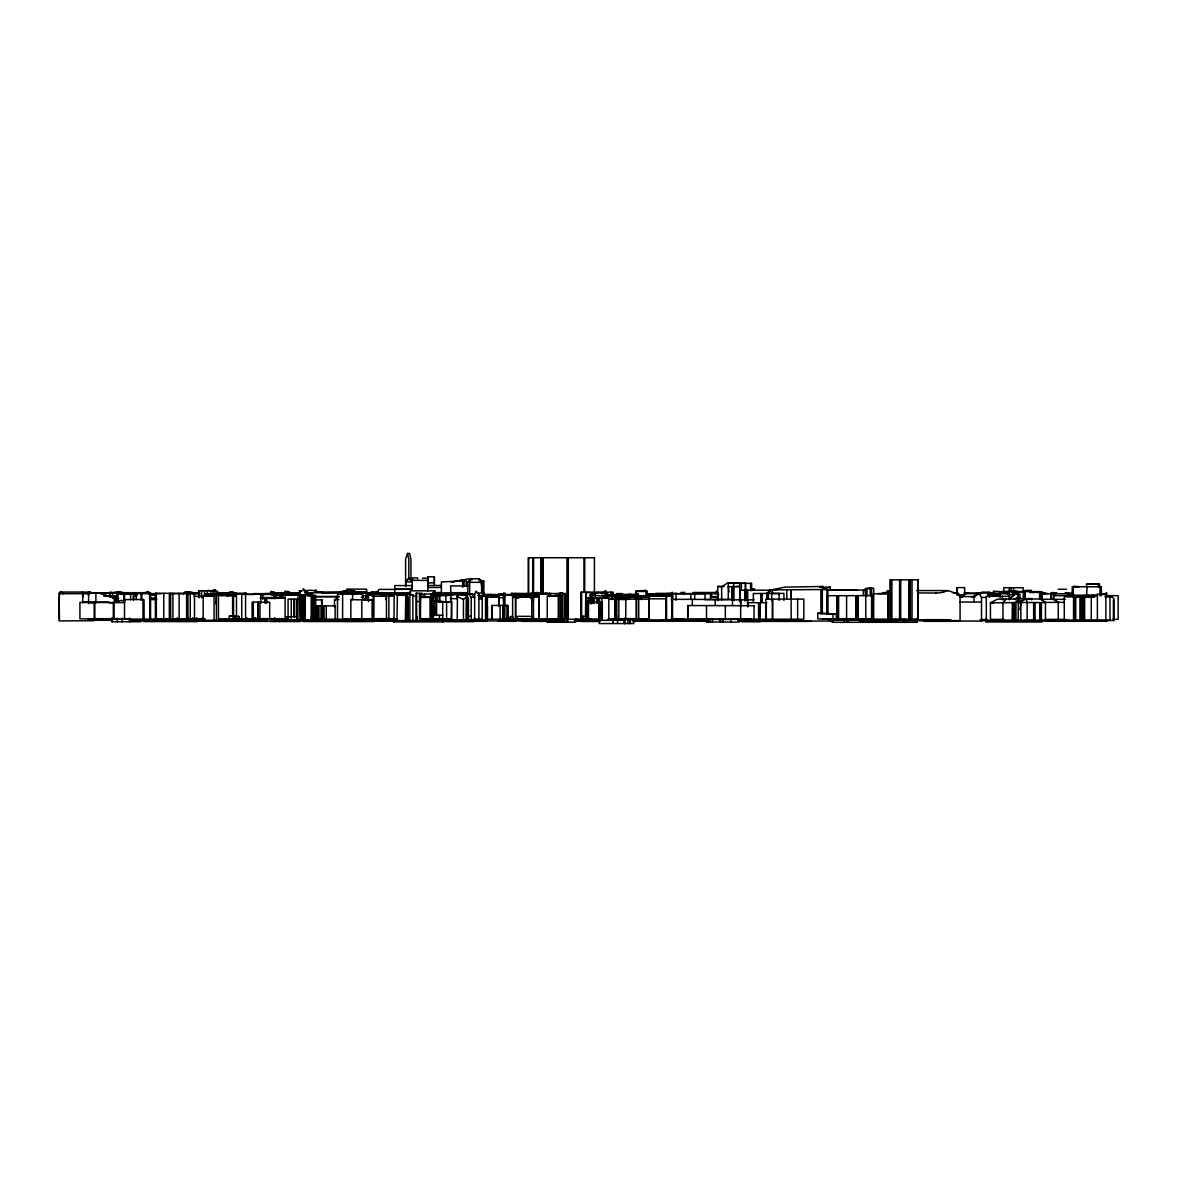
<?xml version="1.0" encoding="UTF-8"?>
<svg xmlns="http://www.w3.org/2000/svg" width="1177" height="1177" viewBox="0 0 1177 1177"><rect width="100%" height="100%" fill="white"/><g stroke="black" fill="none" stroke-linecap="round" stroke-linejoin="round"><path stroke-width="1.5" d="M110.167 596.768L110.123 592.163L110.167 596.768L110.094 593.105M198.751 593.473L198.751 597.151L198.751 590.751L198.839 597.872M412.2 588.721L394.781 589.324L412.185 589.294L412.215 585.587L394.795 585.587L394.781 594.65M434.372 576.804L434.357 582.806L427.869 582.983L427.898 576.804L434.372 576.804L434.357 585.484M499.769 594.164L504.904 594.164M534.358 594.414L534.358 593.635L565.313 593.546L565.122 619.44M512.76 594.62L490.809 594.562L490.765 595.915L499.004 595.797L499.033 594.562L499.004 597.166L487.352 597.166L487.352 619.22L487.484 606.493M672.523 619.911L648.718 619.911L648.807 595.415L666.094 595.415L666.138 596.813M105.974 592.987L110.123 592.958L89.555 592.884M427.884 578.466L427.869 590.854M503.638 601.682L503.668 593.311L504.962 593.311C504.359 596.621 503.02 592.855 498.989 594.871L499.033 593.87L499.107 594.768L502.241 594.973M666.094 595.415L635.3 595.797L635.286 596.636L640.406 596.651M523.353 596.15L512.657 595.503L512.628 597.504L519.44 597.46M435.166 608.288L435.019 615.512L434.946 601.064L435.887 601.064M260.838 603.095L260.838 594.311L234.458 594.238L246.14 594.061L244.272 593.738M490.765 595.915L490.809 594.562L490.765 597.166L490.765 594.429M528.135 597.18L528.179 595.636L539.125 595.694L539.081 597.18L528.135 597.18L528.105 595.591L532.269 598.666M672.126 619.911L672.185 594.988L665.991 594.973L665.814 604.081M684.337 594.105L684.396 592.149L684.381 593.179M82.331 593.017L82.361 591.957L82.39 592.987M531.769 597.754L533.416 598.534L533.446 597.754L531.769 597.754L531.783 598.74L531.783 597.445L524.251 595.989L515.6 598.313L515.585 619.131L515.6 598.313L524.295 595.989M111.756 592.987L111.786 591.957L111.83 592.987L95.778 592.987M672.185 594.988L671.273 600.255M523.353 595.503L523.279 596.974M216.009 603.963L216.421 594.871L205.328 594.4L216.421 594.253L216.421 620.323M671.508 616.468L672.391 619.911L672.464 594.532L672.523 599.387M90.202 593.635L90.276 592.046L60.792 592.046M467.799 593.12L467.799 582.291L471.653 578.76L478.848 578.76L482.673 582.277L481.143 581.247L482.673 580.614L483.188 594.679L484.012 596.136L485.542 596.209L485.542 619.97L424.235 619.97M467.799 582.291L469.726 581.364L469.682 582.335L481.643 582.335L481.643 592.046M305.284 594.576L305.402 592.296L302.989 589.147M539.125 596.165L539.213 594.459L512.76 594.459L512.657 596.15L516.232 596.15M1024.667 598.799L1025.108 591.663L1025.108 598.799M616.13 599.122L614.732 619.131L614.732 598.71M311.493 616.674L311.228 620.205L311.228 595.224L313.597 595.224L313.597 620.205M312.508 602.536L313.023 595.459M464.091 580.349L464.194 581.247L466.519 581.306L466.519 586.573M274.329 598.549L274.638 595.076M278.817 593.929L277.213 593.767M1031.685 599.932L1031.817 598.549L1027.492 598.696M466.519 581.306L466.43 585.543M340.668 592.502L340.771 591.531L343.758 591.531M483.35 594.356L484.012 596.136L483.703 592.531L483.188 593.561M468.005 585.925L450.673 585.925L450.791 592.561M434.078 594.679L457.662 594.679L457.22 598.74L450.261 598.534M665.902 595.665L665.799 619.911M717.896 595.739L718.764 594.679M457.22 620.147L457.441 594.768L467.21 594.929L467.21 620.147M672.244 592.149L672.082 593.532L666.579 593.561M466.048 620.147L466.372 594.768M1019.944 609.657L1020.871 602.624L1015.972 601.329L1015.972 620.191M59.085 598.49L59.468 595.709M616.616 615.497L616.13 619.131L616.13 598.71L618.837 598.71M608.627 596.224L608.921 594.444L606.905 594.444M538.919 594.297L538.86 593.208L538.86 619.22L539.522 615.659M136.738 594.311L120.172 594.311M130.618 594.414L130.618 599.696M93.895 620.75L59.115 620.912L59.306 592.752L59.615 594.547M118.656 593.679L118.848 592.664L150.553 592.722L150.553 618.999M149.111 593.914L149.347 592.664M82.728 597.327L82.876 592.752L83.126 594.15M980.927 593.752L981.647 592.119L989.195 592.178L989.533 597.401L986.959 593.046L963.978 593.09M416.57 620.588L417.364 617.072M590.56 595.974L590.324 592.575L585.808 592.575L585.455 620.323L625.208 620.323M385.629 599.696L386.468 596.18L381.054 594.459L368.416 594.459L368.416 601.506M634.477 595.724L637.61 595.724L638.081 593.723L635.86 593.649M464.076 586.337L464.091 580.864L455.676 581.07M366.032 598.946L367.195 594.782L367.562 598.519M614.644 597.004L617.778 596.474L614.644 597.004L615.233 600.564M109.255 602.918L113.124 602.653M436.961 620.632L396.987 620.588L397.399 593.973L405.771 593.973L406.3 594.782L406.433 620.588M405.359 620.588L405.771 593.973M410.935 580.879L410.935 559.281L409.611 553.455L407.492 553.455L405.609 559.031L405.609 586.632M630.328 595.135L636.698 594.326M622.427 599.24L622.427 595.768L622.574 599.255L624.222 596.813L623.589 599.019M474.64 619.926L474.64 594.253L476.067 591.178L478.907 594.326L478.907 619.19M188.452 592.443L190.483 592.443M478.848 578.76L480.79 580.187L478.995 580.717M484.527 595.003L485.542 596.209M366.076 596.415L364.532 599.358L367.327 599.358M370.166 593.649L371.123 591.854L378.332 591.854M715.999 592.943L716.984 591.178L713.939 593.193M407.978 594.694L410.346 590.854L434.696 590.854L436.02 595.533M432.342 594.694L434.696 590.854M222.556 594.988L223.968 592.781L230.177 594.694L235.606 594.709M335.71 599.667L336.254 598.843L334.518 599.667L334.518 606.729M632.137 596.327L634.506 597.372L634.403 596.327C627.503 597.077 623.957 594.091 621.324 599.24M649.763 594.871L647.188 596.003L647.188 591.428L645.952 590.457L636.345 590.854L635.977 594.473M621.324 599.225L623.633 596.651M1065.288 599.343L1040.939 599.255L1045.456 602.403L1045.456 620.191L1002.981 620.191L1002.981 602.668L1005.938 599.019L1018.914 599.019L1021.813 602.521M1013.441 620.191L1013.471 602.609L1015.972 602.653L1018.914 599.019M1040.586 594.4L1041.719 592.987L1045.279 592.987M961.844 597.578L965.052 593.664M1013.471 602.609L1002.981 602.668M1052.444 592.34L1054.195 592.987L1053.562 593.738L1056.446 592.825M375.08 594.253L379.259 589.412L394.957 589.412M611.113 595.106L611.981 597.887M605.493 590.633L601.977 593.664L603.683 592.561M183.112 593.914L185.113 591.781L188.806 591.781M511.642 618.528L512.598 618.602C514.481 614.953 508.655 616.012 510.053 619.146M649.542 597.357L638.317 597.342L641.318 599.049L635.315 599.049L638.302 595.945L641.906 599.682L638.317 595.93M766.874 598.931L766.874 593.326L770.302 589.765L771.877 589.765L772.803 593.399M766.874 593.326L768.346 593.282L771.877 589.765M629.371 598.416L632.343 595.474L635.345 598.416L632.343 595.474L629.371 598.696M635.315 599.049L635.3 595.797L640.406 596.386M1010.352 598.107L1016.56 592.281L1018.87 596.989L1018.105 596.989L1018.12 591.737L1014.559 591.325L1014.559 594.429M240.976 594.311L254.232 594.517M1086.577 596.386L1087.048 586.779M468.829 581.364L471.653 578.76M989.21 593.605L992.343 593.473M1017.266 592.281L1009.175 599.225M667.344 596.621L669.742 594.503L672.391 595.165L672.405 619.911M234.12 594.606L232.84 595.312M1017.693 594.429L1019.959 594.194L1019.959 597.666M558.06 595.856L559.34 594.871L560.885 595.959L560.885 619.617M205.328 594.4L203.165 596.239L203.165 620.323L229.147 620.323M193.808 596.312L214.067 596.239L216.421 594.253M560.649 595.959L562.223 595.959L562.223 619.617L547.246 619.617L547.246 595.9L560.649 595.856L558.266 595.959M635.668 595.003L636.345 590.854M611.334 595.694L613.452 593.958L614.32 594.841M463.458 620.147L463.458 599.417L466.048 597.298M633.947 595.135L636.595 592.987M631.328 594.326L628.135 594.385M87.083 593.532L90.07 591.619L87.157 593.87M558.06 595.959L561.385 595.356M1083.178 620.176L1083.178 597.254L1085.062 595.93L1088.239 596.651L1086.606 596.665M557.412 595.959L559.34 594.871M482.349 587.323L483.026 580.938L483.85 581.423L483.85 594.65M395.398 588.868L394.781 589.294L412.2 589.294L412.244 577.951L417.732 577.951L417.703 578.878M736.773 583.321L738.067 583.321M721.648 586.94L727.783 582.762L737.582 582.762M634.506 597.372L632.623 596.445L633.653 596.886M1017.163 594.885L1017.973 594.429M1013.735 599.387L1016.825 597.754L1020.209 597.754L1022.975 600.049M565.122 596.459L566.77 596.724L566.77 619.44M1091.285 620.176L1091.285 597.254L1097.376 594.326L1105.865 594.356L1105.865 620.176M1018.546 601.329L1018.546 602.477L1025.976 598.99L1041.042 598.99L1045.456 602.653L1035.024 602.55L1035.069 620.191M279.596 598.284L279.537 594.826L282.863 594.812L282.863 598.254L277.919 598.269M282.863 594.812L298.031 594.929L297.913 620.205L315.642 620.205L315.642 595.459L303.21 595.459M260.161 598.004L279.596 598.137L274.359 597.548L274.359 594.826L275.624 594.238M635.609 596.901L634.02 596.93L635.124 596.489M314.671 590.427L316.024 590.295M974.63 595.915L978.013 594.503M522.161 597.43L528.208 596.342L532.254 598.887M649.115 595.989L649.042 594.532L648.983 595.945L666.594 596.106L672.391 595.165L669.742 594.503M227.22 596.195L228.426 596.165M382.613 595.547L385.718 594.356L399.974 594.356M994.212 592.87L991.417 593.929M1086.577 586.779L1086.577 584.248L1099.377 583.836L1099.392 587.411M1109.985 597.504L1111.941 596.783L1114.001 598.931L1114.001 620.5L1075.307 620.5M827.828 613.732L827.828 590.207L857.091 590.089M1003.187 591.31L1002.363 591.663M1086.577 584.248L1099.377 583.836M290.704 593.767L291.999 593.296M141.755 593.649L148.655 591.369L148.434 592.722M943.468 592.016L947.823 590.574L960.079 594.694L960.079 621.029M295.044 593.767L298.105 592.767M297.134 593.708L300.341 592.649M463.061 594.267L461.502 594.311M447.922 594.488L448.849 594.208M296.633 619.823L296.633 599.696L298.046 599.284M224.13 593.944L231.663 591.84L236.695 593.546M224.101 593.87L231.663 591.84M629.592 596.253L616.719 597.18M631.917 596.253L635.757 596.165M999.979 592.458L1002.054 591.781L993.388 591.163L993.388 594.606M830.315 587.191L820.899 589.545L771.376 589.927L784.809 587.146L823.135 586.455L819.619 587.132L830.315 587.191L830.315 590.56M153.716 594.62L154.849 594.429M398.738 594.503L397.311 594.856L402.372 594.503M1083.62 602.536L1083.178 597.254L1085.062 596.783L1064.288 596.783L1064.288 620.176L1109.985 620.176M622.015 596.136L622.927 595.9M368.416 594.459L373.153 596.312L386.468 596.18L386.468 619.102M751.573 589.795L754.604 589.074L751.647 589.486M1008.895 591.928L1012.073 591.178L1014.986 594.694L1014 594.694M602.815 597.931L601.977 598.122M591.943 596.224L591.943 593.605L597.092 592.472M592.517 593.885L598.696 592.472M593.885 593.649L600.241 592.546L605.302 593.561L600.182 592.884M483.835 594.885L489.485 594.885L482.732 594.223M990.622 593.031L1009.528 594.017L1009.528 599.373M865.389 595.268L865.389 588.677L870.347 588.338L870.347 595.518M991.622 595.135C1015.648 593.649 983.825 595.665 989.71 594.841M451.306 582.1L453.778 581.6M438.079 602.035L451.615 601.609L451.615 618.925L419.63 618.984L419.512 594.709L431.547 593.679M460.795 595.076L464.738 594.944M278.537 597.842L281.332 597.548L281.332 594.885M84.582 593.87L89.172 593.12L83.126 593.296M133.354 599.814L133.384 596.224L136.738 595.724L136.738 592.678L136.017 599.402M281.332 597.548L279.346 597.842M462.561 594.9L465.342 594.37M715.204 593.679L718.161 593.37M530.695 593.752L537.624 592.443L542.656 593.855M558.81 593.679L562.371 593.017L566.005 596.003M95.219 593.252L98.927 593.12M616.174 594.973L620.823 594.12L624.016 594.826M555.294 593.899L562.371 593.017M941.497 592.487L939.555 592.781A5.679 0.794 -5.5 0 1 936.156 593.017M104.017 596.268L107.548 595.665L110.741 597.063M228.662 594.988L230.177 594.988M268.621 594.341L270.224 594.076M453.366 581.732L469.505 578.804L472.36 579.717M531.092 621.353L534.608 620.75M968.509 593.12L965.052 593.664L978.013 593.62L977.19 593.12L974.63 597.21L971.511 596.827M591.575 619.308L587.029 619.308L587.029 600.8L589.957 600.388M618.955 596.327L619.793 596.327M587.22 600.814L587.411 620.323M113.786 592.355L118.892 591.619L128.396 593.767L138.945 593.134M218.039 594.959C219.878 590.722 215.832 593.591 216.539 590.751L198.692 590.751M1023.225 591.457L1025.108 591.31L1018.12 591.928L1021.489 591.663M457.632 580.894L463.635 579.937M434.225 595.856L450.879 595.312L450.879 602.227M586.175 620.323L586.175 597.636L590.751 598.549M729.122 591.913L728.283 586.661L739.656 586.499L732.491 586.661L732.477 604.831M1053.621 599.446L1053.621 595.812L1093.816 595.018M1095.669 595.503L1082.34 596.15M1080.192 596.15L1073.91 596.121M523.824 596.651L528.017 596.71M608.803 620.397L608.803 597.71L598.681 598.46L598.681 603.948M1038.379 592.149L1030.316 592.149L1033.627 592.178M599.181 598.431L599.755 603.521M59.056 597.578L59.468 619.102M616.822 596.327L619.793 596.121M616.63 596.18L624.134 596.18M632.108 596.724L632.917 596.68M430.708 596.974L430.708 594.885L435.328 594.591L435.328 601.064M430.708 594.885L435.696 594.591L435.696 601.064M459.618 594.341L471.609 593.811L474.64 597.372L471.212 597.327L468.211 593.811L471.609 593.811M444.597 602.05L451.615 601.609M603.772 597.681L601.785 598.122L601.844 620.191M464.076 580.952L462.664 582.027L462.664 587.367M276.889 594.297L283.171 593.944L262.765 593.914L260.588 594.753L274.638 593.899L274.638 598.549M533.49 594.164L534.52 594.105M991.814 593.164L994.153 593.532L990.622 593.532M593.899 598.225L593.899 603.345L593.752 598.225L608.818 598.019M605.758 598.166L608.465 598.034M407.448 593.017L410.714 592.884M276.86 593.782L274.373 593.767M353.968 592.09L366.65 591.796L366.635 589.133L346.626 589.133L346.626 591.766M466.578 581.732L469.814 581.659M107.548 595.665L104.017 595.753L112.374 595.665L112.345 597.063L114.757 597.769L114.596 596.209M315.024 591.369L323.381 592.62L316.083 591.295M227.087 595.253L232.06 595.135M207.417 590.516L210.006 590.471M1023.151 591.59L1023.151 587.706L1003.819 587.706L1003.834 591.663L1009.292 591.545L1009.292 587.706M559.001 594.841L559.943 595.327M1083.178 597.254L1084.811 598.004M218.039 592.105L214.95 589.927L213.096 589.957L213.096 594.311M461.928 594.973L467.21 594.929M1050.826 599.064L1050.826 593.34L1056.475 593.385M274.359 594.826L279.537 594.826M407.801 620.588L407.933 597.063L408.095 620.588M271.563 593.767L271.004 593.797M607.332 596.312L607.332 592.781L606.994 596.312M1000.582 592.546L1004.172 592.546M431.326 597.283C406.786 598.063 426.604 596.092 433.386 597.283L431.032 597.239L431.326 618.984M611.981 596.459L617.616 597.033M974.041 601.903L974.041 595.709L978.94 593.046L981.515 597.43L986.326 597.416M483.188 586.146L481.643 586.117L481.57 581.247M271.181 595.047L271.181 591.516L274.109 592.311L274.109 595.297M530.636 593.252L551.469 593.546M205.328 594.797L215.921 594.282M670.552 595.93L672.391 595.915M478.907 598.946L482.232 598.946L479.583 596.106M648.718 598.828L665.799 598.813L665.991 594.973M594.547 557.736L528.282 557.736L528.282 593.958M422.499 578.187L427.913 578.187M410.052 580.011L413.127 580.011M427.854 580.379L412.185 580.379L412.244 578.878M483.85 581.423L481.893 581.423L482.673 582.277M727.783 582.762L745.203 583.174L745.203 590.192M743.746 583.321L751.647 583.321L751.647 590.648M427.869 585.484L441.478 585.484M717.779 600.55L717.779 586.44L724.105 586.44M1078.956 586.602L1073.306 586.484L1078.956 586.764M427.869 587.455L441.404 587.455M869.097 588.235L873.702 588.235L873.702 619.161M865.389 588.677L870.656 588.338L870.656 595.591M1058.138 589.25L1066.48 589.25M775.805 590.192L740.171 590.192L740.171 600.697M827.828 590.207L865.551 590.089M1025.461 590.368L1031.538 590.368M916.662 590.574L947.823 590.574M343.493 592.767L343.493 590.883L347.715 590.869M1008.233 591.545L1013.574 591.516L1011.087 591.516L1011.087 587.706M271.181 591.516L274.109 592.311M635.668 591.428L647.188 591.428M1014.559 591.325L1019.576 591.899L1014.957 591.325M352.997 591.766L361.324 591.766L353.968 591.781M365.282 591.693L366.738 591.693M999.258 591.751L1009.292 591.545M1021.621 591.663L1017.031 591.442M1024.534 591.59L1042.101 591.663L1042.101 598.799M188.85 592.002L192.763 592.443M316.863 592.06L343.772 592.149M343.713 592.414L322.13 592.767M692.988 592.517L714.071 592.517M432.93 592.546L441.404 592.546M450.673 592.693L466.151 592.693M604.213 593.561L604.213 592.634L604.64 593.561M605.817 592.693L605.875 596.239L605.611 590.648M883.441 592.59L890.165 592.59M141.049 592.899L136.017 592.664M216.906 592.781L223.968 592.781M274.3 592.87L284.687 592.87M288.159 592.87L300.282 592.87M309.904 592.767L407.448 592.825M434.284 592.855L466.195 592.855M953.326 592.987L958.196 592.987M89.437 592.987L93.866 592.987M124.497 619.014L124.527 594.547L117.053 592.193L117.156 598.49L117.156 593.267L110.167 593.296M234.473 593.237L246.523 593.237M422.102 593.208L416.084 593.208L416.084 620.588M882.25 593.208L891.063 593.208M989.313 593.252L994.212 593.252M199.634 593.414L155.393 593.296L155.393 618.94L205.063 618.94M271.019 593.296L262.736 593.767L262.765 599.358M274.521 593.296L293.441 593.296M511.098 593.252L545.657 593.914M547.702 593.488L545.407 593.252M603.58 593.443L601.977 593.664M655.604 593.37L676.142 593.37M988.93 593.473L993.373 593.296M1041.351 593.443L1047.971 593.443M1051.973 593.296L1057.329 593.296M1065.391 593.267L1072.556 593.267M59.115 593.694L82.699 593.694M127.322 593.664L161.352 593.679M170.209 593.649L199.766 593.679M253.541 593.62L285.334 593.738M288.806 593.664L293.985 593.929M365.959 593.605L387.468 593.576M407.933 597.063L406.433 594.782L401.416 593.723L412.862 594.782L412.862 620.588M458.236 593.605L451.924 593.605L452.586 595.047M524.971 593.664L528.502 593.664M676.039 593.591L705.126 593.591M713.35 593.649L718.411 593.649M771.215 593.517L778.924 593.532M877.983 593.517L888.65 593.517M989.136 593.561L992.211 593.591M1068.098 593.694L1041.159 593.87M230.427 593.914L246.096 593.914M458.294 593.899L462.62 594.253L457.441 594.208M648.321 593.767L711.747 593.738M872.525 593.782L887.958 593.782L887.958 619.161L822.326 619.176M276.727 594.017L278.655 594.017M453.16 594.208L444.597 594.208L445.421 594.444M1041.836 593.782L1045.132 593.782M1069.275 594.179L1067.657 594.017L1073.615 594.017M1100.613 594.002L1105.615 594.002L1106.38 592.531L1107.116 594.179M149.935 594.282L156.173 594.297M225.646 594.473L207.02 594.488L218.893 594.488L221.997 595.547L221.997 594.282M452.63 594.282L444.112 594.282L444.597 595.15M457.735 594.282L474.64 594.253M490.971 594.429L487.572 594.429L487.572 597.416M505.33 594.429L502.358 594.503M1017.163 594.429L1018.12 594.429M118.024 601.844L118.024 593.237L124.527 594.547M149.906 594.665L155.879 594.488M419.512 594.709L423.617 594.709M956.71 594.694L960.079 594.694M1008.262 594.665L1012.735 594.665L1012.735 595.871M149.199 594.797L156.526 594.797M412.862 594.782L401.416 593.723M482.629 594.723L490.059 594.723M505.58 594.856L509.729 594.856M520.146 594.841L533.078 594.841M606.758 594.738L611.437 594.738M614.1 594.929L616.998 594.929L617.616 596.445M957.975 594.885L962.801 594.885M230.677 595.135L235.944 595.135M610.878 595.018L616.925 594.973M286.938 618.955L218.451 618.822L218.451 595.327L236.474 595.709L236.474 617.042M304.24 595.341L299.9 595.341L300.709 614.88M396.987 595.297L405.359 595.297M436.461 595.312L450.879 595.312M590.177 603.845L590.177 595.238L591.575 595.238L591.575 603.845M602.477 595.636L606.743 595.974L602.874 595.974M1068.422 595.68L1097.111 595.68M1105.394 595.68L1118.15 595.68L1118.15 619.352L1112.692 619.352M201.517 595.93L204.71 595.915M236.474 595.709L218.451 595.327M362.163 595.886L368.018 595.886M381.392 595.886L384.276 595.886M412.862 595.974L416.57 595.974M617.778 595.9L603.477 596.003M619.396 595.827L633.829 595.812M672.126 595.797L666.491 595.797L666.609 619.911M392.75 596.136L381.054 596.136L386.468 596.18M562.223 595.959L548.114 595.9M1068.422 595.974L1087.004 595.974M115.537 596.209L116.788 596.209L116.788 601.432M477.862 595.547L485.542 596.342L479.701 595.282M528.208 596.342L528.841 596.871M616.704 596.327L621.971 596.327M1094.728 596.386L1084.503 596.386L1084.503 620.176M1105.865 596.386L1109.985 596.386L1109.985 620.5M315.407 596.474L339.285 596.474M665.799 596.68L666.609 596.68M710.54 596.562L718.456 596.562M974.041 596.621L959.417 596.607L962.506 597.21M1076.97 596.665L1094.419 596.665M314.465 596.739L338.932 596.739M623.119 596.724L635.345 596.857M1086.606 596.783L1094.478 596.783M1104.953 596.783L1111.941 596.783M421.469 596.974L435.328 596.974M488.278 597.416L485.969 597.416L485.969 619.22L565.313 619.22M617.307 597.21L635.86 597.313M1075.013 597.269L1081.722 597.269L1073.556 596.886L1075.013 597.269L1075.013 620.176M1091.285 597.254L1094.389 597.254M262.765 597.548L274.359 597.548M285.128 597.784L264.899 597.784L264.899 603.08M503.682 597.739L499.195 597.739L499.225 604.89M149.361 598.107L155.938 598.107M591.545 597.99L603.051 597.99L594.326 598.225L594.326 603.345M115.67 598.254L118.7 598.254M611.584 598.696L630.136 598.696M608.803 599.122L630.136 599.019M115.331 599.211L118.421 599.211M298.119 599.181L288.085 599.181L288.085 618.102M649.115 599.137L625.767 599.137L625.767 619.131M672.42 599.358L692.385 599.358M717.779 599.314L717.19 596.562M124.497 599.579L143.829 599.579L143.829 619.014M149.494 599.593L156.791 599.593M350.849 618.852L350.849 599.579L372.109 600.211L372.109 618.852L342.61 618.911M732.58 599.431L692.297 599.417L692.297 604.816M296.633 599.696L297.913 599.696M334.518 599.667L338.932 599.667M704.876 599.652L729.549 599.652M730.917 599.843L754.192 599.843M314.95 599.902L321.939 599.902L321.968 619.087M362.457 600.211L372.109 600.211M1019.311 601.02L1022.475 601.02M436.608 615.542L436.608 601.212M416.658 601.506L420.101 601.506M586.882 620.323L586.749 601.432L588.323 601.638M960.079 602.021L981.515 602.021M82.478 602.109L109.255 602.109M1050.826 593.34L1053.4 593.855L1053.4 599.314L1058.241 602.359L1063.993 602.359M89.893 602.742L93.204 602.742M766.933 602.712L747.542 602.712L747.542 606.376M1020.871 620.191L1020.871 602.624L1018.546 602.477L1035.024 602.55M1045.456 602.403L1058.241 602.389L1053.636 599.255M754.148 605.743L687.692 605.537L687.692 619.426L729.549 619.455M314.95 605.92L335.136 605.861L335.136 619.087M817.721 613.276L836.406 613.997L836.406 618.925L817.721 618.925L817.721 613.276L836.406 613.997M433.386 615.277L442.714 615.277M229.338 618.925L229.338 616.174L239.122 616.483L239.122 618.925M467.96 616.321L471.212 616.321M581.188 616.336L585.455 616.307M297.266 616.748L285.687 616.748L285.687 619.823L308.33 619.823M92.733 618.661L112.521 618.734M260.132 618.675L282.863 618.675M378.773 618.646L389.101 618.646M130.206 618.984L79.918 618.837L79.918 602.462L114.051 602.536L114.051 618.911M616.292 618.867L640.038 618.94M88.452 619.073L204.46 619.19M229.692 619.161L254.32 619.161M314.097 619.19L362.163 619.22M368.416 619.102L397.238 619.073M421.469 619.117L446.598 619.117L446.598 601.933L434.431 600.903M473.478 619.087L482.232 619.19M608.803 619.205L649.542 619.205M670.919 619.176L803.817 619.205L803.817 599.122L765.859 599.122L765.859 619.205M93.572 619.47L118.024 619.264M348.039 619.249L397.443 619.352M532.21 619.337L585.808 619.264M607.759 619.308L649.307 619.264M672.052 619.249L684.146 619.249M730.917 619.308L745.968 619.308M827.402 619.308L871.98 619.308L871.98 595.636L827.402 595.694L827.402 613.85M1003.952 619.396L990.431 619.396L990.431 602.756L997.596 599.137L1005.938 599.137L1002.981 602.815L990.431 602.756L993.403 602.756M1045.338 619.411L1065.214 619.396M95.308 619.529L96.426 619.529M107.99 619.588L113.036 619.588M385.6 619.72L389.307 619.72M394.766 619.499L397.355 619.499M431.385 619.499L450.879 619.499M499.519 619.543L534.52 619.543M574.214 619.529L585.734 619.558M621.324 619.617L637.331 619.617M829.064 619.646L854.075 619.646M925.696 619.69L946.808 619.69M980.544 619.543L987.797 619.69M88.172 619.808L100.236 619.808M380.73 619.896L393.971 619.896M597.519 619.808L599.858 619.808M696.607 619.97L708.127 619.97M737.994 619.941L772.2 619.941M828.77 619.896L899.316 619.735M920.738 619.779L924.416 619.779M944.954 619.764L950.074 619.764M981.78 619.764L983.133 619.764M88.849 620.147L112.389 620.147M147.728 620.176L177.992 620.176M379.171 620.132L387.13 620.132M427.472 620.073L471.212 620.147L471.212 597.327M502.8 620.176L533.078 620.176M574.744 619.999L589.618 619.999M590.545 620.191L602.315 620.191L602.315 602.153L588.471 602.315L588.471 619.014L600.829 619.014L600.829 602.315M633.123 620.073L651.043 620.073M737.714 620.044L742.981 620.044M747.13 620.073L755.575 620.073M766.286 619.985L771.2 619.985M828.593 620.132L950.839 620.132M980.22 620.117L987.68 620.117M129.132 620.367L148.081 620.367M168.694 620.353L179.095 620.353M379.259 620.456L393.515 620.456M442.287 620.456L481.599 620.338M504.609 620.294L513.275 620.294M661.18 620.382L706.538 620.382M737.861 620.22L742.378 620.22M759.136 620.279L772.274 620.279M916.986 620.382L924.754 620.382M931.654 620.235L950.854 620.235M981.618 620.397L987.65 620.308M1024.52 620.456L1033.803 620.456M1054.518 620.367L1068.966 620.367M159.101 620.5L178.301 620.5M210.874 620.676L240.079 620.676M574.405 620.47L589.147 620.47M595.062 620.47L600.167 620.47M684.146 620.544L707.348 620.544M746.807 620.544L794.872 620.544M830.006 620.559L833.596 620.559M858.945 620.706L960.079 620.617M980.912 620.544L1009.395 620.691M1040.218 620.588L1057.387 620.588M140.24 620.897L168.855 620.897M174.034 620.912L228.485 620.941M276.683 620.882L387.954 620.809M480.496 620.912L515.644 620.912M545.716 620.809L564.298 620.809M574.788 620.956L597.519 620.956M632.991 620.912L693.312 620.956M738.935 620.956L762.622 620.956M934.965 620.735L949.751 620.735M988.268 620.809L1081.545 620.735M199.443 621.029L286.938 621.132M348.98 620.956L374.801 620.956M377.228 621.059L399.68 621.059M498.224 620.956L548.644 621M577.745 621.147L598.328 621.147M646.114 621.132L707.348 621.103M771.376 621.059L830.315 621.059M949.971 621.029L981.515 621.029L981.515 597.43M993.859 620.985L1033.627 620.985M1067.657 621.118L1107.116 621.118M211.286 621.294L177.462 621.294L177.462 617.748M220.923 621.279L267.414 621.397M342.831 621.309L365.679 621.309M446.201 621.294L487.396 621.294M507.773 621.338L515.673 621.25L515.673 620.5M521.617 621.353L567.667 621.353L567.667 617.822M632.961 621.294L708.054 621.25M739.097 621.382L811.453 621.382M924.019 621.338L951.81 621.338M1047.192 621.294L1082.31 621.294M143.726 621.574L197.353 621.559M270.254 621.559L300.282 621.559M303.225 621.53L374.433 621.53M442.405 621.618L473.698 621.618M581.379 621.5L599.99 621.5M742.143 621.647L760.651 621.647M140.563 621.75L111.741 621.75L111.741 618.116M443.14 621.883L393.442 621.883L393.442 618.469M546.908 622.147L575.788 622.147L575.788 618.616M1042.101 621.971L985.752 621.971L985.752 618.572M990.151 593.149L991.52 593.164M591.943 593.605L593.164 593.605M491.971 594.65L503.815 594.782M227.19 594.694L230.177 594.694M524.971 596.165L528.179 596.165M635.33 597.342L636.963 597.342M229.338 616.174L239.122 616.483M621.765 593.62L616.439 593.591L616.674 595.415M298.031 594.929L266.649 594.297L272.902 593.944L275.035 595.224M634.182 596.93L635.345 596.93L635.286 595.842M483.026 580.938L481.687 580.938L482.364 581.423M917.604 592.899L936.201 593.031M406.3 594.782L399.709 593.797M217.289 594.944L220.79 594.973M223.409 594.9L225.41 594.915L224.116 594.282M216.421 594.871L221.997 595.547M1053.4 593.855L1056.343 593.885L1053.327 593.326M1015.972 601.329L1020.871 602.624M477.126 592.987L484.012 593.09M218.319 594.473L227.279 594.606M1003.834 591.663L1009.292 591.796M301.783 590.883L299.09 590.869L300.547 591.119A8.371 0.765 -8.9 0 0 301.915 591.045M601.888 598.225L603.345 598.269M654.147 595.974L655.471 596.106L648.91 595.459L648.836 598.446M343.493 590.869L354.865 591.119L354.865 594.164M531.798 600.491L533.475 600.55L533.446 597.754M300.929 595.341L304.24 595.459L303.21 620.205L303.21 595.341M618.955 596.253L620.735 596.327M614.394 595.871L617.557 596.018M611.584 599.049L626.797 599.696M1085.459 595.385L1087.989 595.488M258.734 593.738L260.043 593.797M681.012 592.399L683.969 592.546L683.969 593.958M467.21 598.225L468.461 598.284L468.461 620.147M436.446 601.212L446.598 601.933M1029.89 592.472L1034.333 592.605M604.213 592.634L607.332 592.781M590.177 595.238L603.904 596.033M350.849 599.579L352.585 599.682M717.779 586.44L721.648 586.735L721.648 599.77M507.758 594.576L511.348 594.856M285.908 591.487L289.204 591.751L289.233 593.296M285.099 591.413L285.099 593.296L285.069 591.413L289.233 591.751M511.715 619.058L509.097 618.308L509.111 619.146M716.764 597.386L711.467 596.871L711.732 593.179L711.747 594.017M361.28 597.225L362.678 597.43M380.818 593.738L376.287 593.002M462.767 580.967L441.375 581.953L441.375 594.473M348.966 590.104L354.865 591.119L350.658 591.119L350.658 592.767M1065.362 592.693L1071.953 593.885M430.017 597.283L430.061 618.984M198.133 593.061L187.172 592.443L194.573 593.826M409.876 594.782L409.876 620.588M458.442 594.973L457.441 594.768M611.996 594.12L620.058 595.9L620.058 594.429L633.829 594.429L637.61 595.724M1004.422 592.62L1009.528 594.017M135.796 593.826L123.57 593.738L118.892 591.619M98.839 593.12L114.757 597.769L114.596 596.033M625.267 598.931L624.222 596.813M1087.077 596.386L1087.828 596.386M231.56 591.84L237.96 594.061M457.22 596.68L463.458 599.417M303.372 588.971L312.199 595.797M1008.233 591.178L1009.057 591.545M305.402 592.296L311.228 596.003M1073.91 595.165L1075.366 596.136M559.59 595.327L560.473 595.959M63.499 593.811L60.086 591.693L62.558 593.488M304.99 592.134L309.992 595.974M1041.395 602.609L1041.439 620.191M559.09 595.341L559.855 595.959L559.855 619.617M1016.825 597.754L1021.445 601.565M615.556 596.474L618.043 597.798L617.778 596.474M246.17 594.061L245.228 593.193L244.272 594.061L245.213 593.208L246.14 594.061M479.436 579.025L481.82 581.335M361.207 592.767L361.207 594.282L360.177 592.767M366.606 592.767L366.606 594.297L365.591 593.193L360.177 593.193L361.207 594.297M366.606 594.297L365.591 592.767M549.541 596.739L549.541 593.208L550.145 593.988M411.17 580.57L409.007 577.951L405.727 581.894L412.215 581.894L408.993 577.936L405.815 581.894L405.727 585.587M466.386 595.665L468.461 598.284M436.579 593.826L435.019 594.297L436.078 595.621M989.195 592.178L990.931 595.297M461.134 594.282L461.605 595.15M716.852 591.178L717.926 593.149M481.143 581.247L481.643 582.335M533.49 593.826L534.005 595.106M592.664 596.504L591.119 595.047L591.663 596.504M623.472 596.813L624.251 598.887M1025.976 598.99L1027.138 602.477L1027.138 620.191M1099.877 586.676L1099.038 583.88L1099.038 587.411M534.358 593.635L534.417 594.591M722.31 618.572L723.193 622.044L723.193 618.572M638.081 593.723L638.537 595.606M407.492 553.455L408.816 559.281L408.816 579.334M1012.073 591.178L1012.735 594.694M719.853 618.572L720.486 622.044L720.486 618.631M270.18 598.431L269.268 598.431L279.817 598.269M865.816 593.208L865.389 589.751L863.344 590.192L863.344 595.621M629.96 620.058L630.372 623.545L630.372 618.278M503.668 593.311L503.844 594.65M1050.826 593.546L1051.164 596.974M481.143 580.614L481.643 586.117M645.952 590.457L646.026 596.798M585.808 592.575L586.175 597.636M504.139 605.184L503.609 596.415L504.962 596.401L504.962 593.311M538.934 594.4L538.934 619.22M916.765 619.073L917.03 622.295M766.874 593.532L767.021 598.931M862.152 619.176L862.197 622.295L862.211 619.028M427.898 576.804L427.898 578.863M1113.413 599.946L1113.413 620.5M1101.569 595.444L1101.128 586.646L1101.128 595.694M1100.039 595.783L1100.039 586.779L1072.247 586.764L1072.247 595.68M1098.259 584.248L1098.259 586.779M1097.376 594.326L1097.376 620.176M1088.239 596.386L1088.328 597.489M1084.37 597.239L1084.37 620.176M1081.575 597.107L1081.722 620.176M1080.589 597.283L1080.589 620.176M1080.103 597.283L1080.103 620.176M1075.763 597.283L1075.763 620.176M1073.556 596.783L1073.556 620.176M1073.277 586.779L1073.277 595.783M1068.745 594.017L1068.745 596.636M1058.241 602.359L1058.241 619.411M1041.792 593.546L1041.792 599.064M1040.1 602.639L1040.1 620.191M1040.071 591.663L1040.071 598.799M1040.041 602.595L1040.041 620.191M1039.6 591.663L1039.6 598.799M1037.643 592.605L1036.657 592.605M1033.715 602.58L1033.715 620.191L1033.671 602.536M1023.24 591.31L1023.24 600.329M1018.252 602.595L1018.252 620.191M1017.973 594.194L1017.973 598.107M1014.898 620.191L1014.868 602.609L1014.809 620.191M1013.824 602.609L1013.78 620.191M1013.574 587.706L1013.574 594.429M1012.323 602.609L1012.146 620.191M1009.395 599.814L1009.395 596.327L986.297 596.327L986.297 620.691M1002.539 596.327L1002.539 599.814M1000.097 594.017L1000.097 597.592M964.625 594.826L964.684 587.603L957.092 587.603L957.092 594.606M957.269 587.603L957.269 593.017M917.957 579.805L917.957 619.117M917.251 619.073L917.251 622.295L832.139 622.295L832.139 618.881M916.589 619.028L916.662 622.295M912.028 579.805L912.028 619.117M910.351 579.805L910.351 619.117M909.453 579.805L909.453 619.117M908.982 579.805L908.982 619.117M904.142 619.028L904.171 622.295M900.699 579.805L900.699 619.117M899.772 579.805L899.772 619.117M899.581 579.805L899.581 619.117M895.373 619.234L895.373 622.295M891.916 579.805L891.916 619.117M891.636 619.808L891.636 620.794L870.274 620.794L870.274 619.558M891.21 579.805L891.21 619.117M888.385 593.517L888.385 619.735M886.016 619.808L886.016 620.794M885.075 620.794L885.075 619.735L876.703 619.808L876.703 620.794M883.088 619.808L883.088 620.794M878.027 619.617L878.027 620.794M871.583 588.235L871.583 619.161M866.949 588.338L866.949 595.591M865.757 595.636L865.757 619.308M863.374 619.176L863.374 622.295M863.285 619.176L863.285 622.295M858.151 595.636L858.151 619.308M857.724 595.636L857.724 619.308M856.282 595.636L856.282 619.308M855.856 595.636L855.856 619.308M848.543 618.881L848.543 622.295M847.396 618.881L847.396 622.295M847.293 618.881L847.293 622.295M846.587 595.636L846.587 619.308M844.262 618.881L844.262 622.295M838.598 595.694L838.598 619.308M837.171 595.694L837.171 619.308M836.744 595.694L836.744 619.308M834.213 590.089L822.326 589.515L822.326 613.938M833.007 613.997L833.007 618.925M832.566 618.881L832.566 622.295M826.945 589.515L826.842 613.938M820.899 589.545L820.899 613.82M797.653 599.122L797.653 619.205M791.047 589.927L791.179 619.205M790.856 589.648L790.856 599.343M786.795 589.927L786.795 599.343M783.897 600.417L783.897 593.399L753.354 593.532L753.354 602.344M779.115 593.399L779.115 600.491M772.759 599.122L772.759 619.205M772.303 599.122L772.303 619.205M771.685 593.399L771.626 600.535M768.346 593.282L768.346 598.828M767.639 593.532L767.639 598.931M766.301 602.712L766.301 619.22M762.181 593.532L762.181 602.536M760.739 593.532L760.739 602.536M760.239 602.712L760.239 619.22M760.033 602.712L760.033 619.22M759.783 602.712L759.562 619.22M759.415 602.712L759.371 619.22M758.944 602.712L758.944 619.22M758.738 602.712L758.738 619.22M758.562 602.712L758.562 619.22M754.104 605.743L753.957 619.19M751.279 618.999L751.279 620.838M750.573 583.321L750.573 590.648M750.117 618.999L750.117 620.838M748.881 618.999L748.881 620.838M747.895 602.712L747.954 606.376M747.689 590.192L747.733 606.92M747.115 590.192L747.115 600.697M747.13 618.999L747.13 620.838M745.747 583.321L745.747 590.192M745.556 590.192L745.556 600.697M744.938 590.192L744.938 600.697M743.746 618.999L743.746 620.838M741.392 583.174L741.392 590.192M740.701 599.843L740.701 606.92M740.657 599.843L740.627 619.205M739.656 583.174L739.671 601.565M738.935 618.631L738.935 622.044L706.818 622.044L706.818 618.528M733.977 586.514L733.977 600.594M733.639 583.174L733.639 586.661M731.814 586.661L731.638 598.916M730.917 618.631L730.917 622.044M728.283 583.027L728.283 598.916M725.326 605.537L725.326 619.426M715.204 599.417L715.204 604.831M712.438 618.602L712.438 622.044M710.511 593.797L710.511 599.152M709.819 618.572L709.819 622.044M707.76 618.528L707.76 622.044M707.039 618.528L707.039 622.044M706.509 605.537L706.509 619.426M704.905 593.591L705.126 599.064M694.695 593.591L694.695 599.064M690.825 593.591L690.825 599.064M687.78 605.537L687.78 619.426M676.039 593.37L676.039 600.241M648.983 595.459L648.983 619.911M648.91 595.459L648.836 619.911M638.728 599.137L638.758 619.131M636.713 599.137L636.713 619.131M636.11 599.137L636.11 619.131M633.829 618.337L633.829 623.545L599.299 623.545L599.299 620.088M627.856 618.337L627.856 623.545M625.487 596.327L625.487 599.019M624.737 618.278L624.737 623.545M624.531 618.322L624.531 623.545M624.163 620.073L624.163 623.545M618.822 598.475L618.837 619.131M617.616 620.088L617.616 623.545M616.792 598.475L616.792 619.131M613.188 594.944L613.188 592.163L580.967 592.163L580.967 619.323M613.055 620.088L613.055 623.545M611.878 595.886L611.878 599.49M611.525 595.886L611.525 599.49M610.848 592.163L610.848 595.783M602.094 602.153L602.094 620.191M601.535 602.153L601.535 620.191M601.006 602.153L601.006 620.191M600.196 602.315L600.196 619.014M599.932 602.315L599.932 619.014M599.667 602.315L599.667 619.014M598.769 602.315L598.769 619.014M597.327 598.225L597.327 603.345M597.225 598.225L597.225 603.345M595.282 593.649L595.282 596.636M594.414 557.736L594.414 592.649M592.825 597.99L592.825 603.168M588.294 597.401L588.309 600.991M584.719 557.736L584.719 592.149M583.969 557.736L583.969 592.149M583.351 616.307L583.306 619.382M581.6 592.163L581.6 619.323M581.261 592.163L581.188 619.382M568.314 557.736L568.314 619.323M567.844 557.736L567.844 619.323M567.388 618.631L567.388 622.147M567.314 617.954L567.152 622.147M566.946 557.736L566.961 621.353M562.68 593.546L562.68 619.22M561.164 619.617L561.164 595.959L559.634 595.856M558.266 595.9L558.266 619.617M542.935 557.736L542.935 593.958M542.788 557.736L542.788 593.958M541.641 557.736L541.655 593.958M541.464 557.736L541.464 593.958M540.979 557.736L540.979 593.958M540.729 557.736L540.773 593.958M533.608 557.736L533.534 593.958M533.416 598.534L533.475 619.131M532.725 557.736L532.71 593.958M532.357 616.351L532.357 618.867M531.739 597.445L531.739 617.41M528.664 557.736L528.664 593.958M512.76 620.5L512.76 621.25M512.628 594.62L512.628 619.22M510.406 616.674L510.406 619.146M508.199 619.117L508.199 605.434L491.692 605.434L491.692 619.117M507.243 618.146L507.243 619.146M506.919 605.434L506.919 619.117M504.962 594.62L504.962 605.169M504.58 605.434L504.58 619.117M504.521 605.434L504.521 619.117M503.815 605.434L503.815 619.117M502.756 605.434L502.756 619.117M500.313 618.205L500.299 620.912M500.078 605.434L500.078 619.117M499.033 594.488L498.989 606.346M491.942 605.434L491.942 619.117M482.673 580.614L482.673 587.308M482.232 596.342L482.232 619.97M469.726 581.364L469.682 593.12M451.512 601.609L451.394 618.925M445.818 595.856L445.818 601.315M442.714 601.741L442.714 619.117M439.889 595.827L439.889 601.315M439.433 615.277L439.433 618.896M439.124 595.827L439.124 601.285M437.05 595.827L437.05 601.315M436.284 595.827L436.284 601.285M433.386 596.974L433.386 619.117M432.121 597.283L432.121 618.984M431.827 597.239L431.827 618.984M431.165 594.871L431.032 618.984M424.588 593.679L424.588 596.813M420.498 618.984L420.498 597.225L419.998 618.984M416.57 593.208L416.658 620.588M393.971 621.883L394.177 594.414L388.896 596.018L388.896 619.102M393.501 618.469L393.501 621.883M374.183 592.767L374.183 595.238M373.918 596.121L373.918 619.102M373.153 596.312L373.153 619.102M367.415 592.767L367.415 594.297M362.899 599.402L362.899 594.076L337.49 594.164L337.49 619.102M361.78 599.579L361.78 618.852M352.585 594.076L352.585 599.402M352.217 592.767L352.217 594.297M342.61 594.076L342.61 619.102M326.25 605.861L326.25 619.087M324.087 605.861L324.087 619.087M323.013 605.861L323.028 619.087M321.851 599.902L321.851 606.92M321.615 599.902L321.615 606.92M320.997 605.861L320.997 619.087M318.982 605.92L318.982 619.014M317.922 605.92L317.922 619.014M316.863 605.92L316.863 619.014M315.142 595.459L315.142 620.205M313.023 595.224L313.023 620.205M312.243 592.767L312.243 596.283M311.743 592.767L311.802 620.205M305.255 595.459L305.255 620.205M304.24 620.205L304.24 595.209L315.142 595.753L297.913 595.15L299.9 595.15L299.9 620.205M301.945 595.341L301.945 620.205M300.929 595.209L300.944 620.205M294.5 599.181L294.5 616.748M294.044 599.181L294.044 616.748M291.263 599.181L291.263 618.102M288.424 616.748L288.424 619.823M285.128 594.915L285.128 618.955M281.465 594.812L281.465 598.269M276.742 594.841L276.727 598.299M274.638 617.66L274.638 621.132M272.431 592.311L272.402 595.076M269.665 618.881L269.665 602.153L252.113 602.153L252.113 618.881M266.767 597.784L266.767 603.08M265.59 597.784L265.59 603.08M259.999 602.153L259.999 618.881M259.072 617.704L259.072 621.132M258.322 602.153L258.322 618.881M257.851 602.153L257.851 618.881M255.733 617.704L255.733 621.132M254.791 617.704L254.791 621.132M253.32 602.153L253.32 618.881M246.905 617.748L246.905 621.397M246.523 617.778L246.523 621.279M246.228 617.778L246.228 621.279M245.566 594.311L245.566 618.896M241.726 594.311L241.726 618.896M235.032 616.468L235.032 618.925M233.502 595.562L233.502 617.028M232.619 595.327L232.619 617.013M214.95 589.927L214.95 595.415M214.067 596.239L214.067 620.323M210.874 590.751L210.874 594.311M207.343 590.751L207.343 594.208M204.46 590.751L204.46 596.092M202.591 617.778L202.591 621.294M201.561 590.751L201.517 597.872M194.499 593.296L194.499 618.881M194.293 617.778L194.293 621.294M192.601 617.763L192.572 621.294M190.233 593.296L190.233 618.881M187.937 593.296L187.937 618.881M187.423 617.763L187.423 621.294M186.613 593.296L186.613 618.881M179.125 593.296L179.125 618.94M172.931 593.296L172.931 618.94M170.665 593.296L170.665 618.94M169.341 593.296L169.341 618.94M163.78 593.296L163.78 618.94M156.32 593.296L156.32 618.94M155.747 593.296L155.747 618.94M150.156 592.722L149.979 618.999M149.891 592.722L149.891 618.999M143.476 599.52L143.491 619.014M143.197 599.579L143.3 619.014M141.902 592.722L141.902 593.605M141.784 592.722L141.784 599.873M141.049 592.722L141.049 599.99M133.545 596.239L133.545 599.74M129.97 618.116L130 621.75M124.012 594.547L124.012 601.55M122.025 618.116L122.025 621.75M118.539 593.237L118.539 594.311M117.2 618.116L117.214 621.75M116.376 596.209L116.376 601.432M115.92 596.209L114.272 596.033L114.272 601.285M115.537 596.033L115.537 601.432M113.33 602.536L113.33 618.911M112.683 593.267L112.683 598.49M112.065 618.116L112.065 621.75M95.881 603.036L95.881 593.252L82.699 593.296L82.699 602.771M94.866 602.462L94.866 618.837M94.16 602.462L94.16 618.837M89.025 593.12L88.996 594.179M88.599 593.252L88.599 603.654M316.054 590.295A8.416 0.78 9 0 1 315.465 590.56M315.539 590.574A8.342 0.765 9 0 1 313.332 590.53A8.416 0.78 9 0 1 311.773 590.383L309.904 590.236A8.533 1.059 -6.4 0 1 304.549 590.766M463.723 579.923A6.738 1.412 -2.9 0 1 464.091 580.349M943.645 592.016A5.856 0.912 -5.2 0 1 941.674 592.517M503.609 594.62L503.609 605.169L503.609 594.62M187.614 617.748L187.599 621.294L187.658 617.748M124.659 600.52L124.585 602.58L114.051 602.595L120.598 600.52L124.659 600.52M888.488 590.839L886.84 591.266L889.415 590.839L888.488 590.839M205.004 596.018L201.591 596.062L205.136 596.062M918.089 579.805L889.93 579.805L889.974 619.117L918.089 619.117L918.089 579.805M532.798 616.351L517.174 616.351L517.174 618.867L532.798 618.867L532.798 616.351M564.651 619.22L564.651 593.546L564.592 619.22M196.618 621.294L196.618 617.778L196.559 621.294"/></g></svg>
